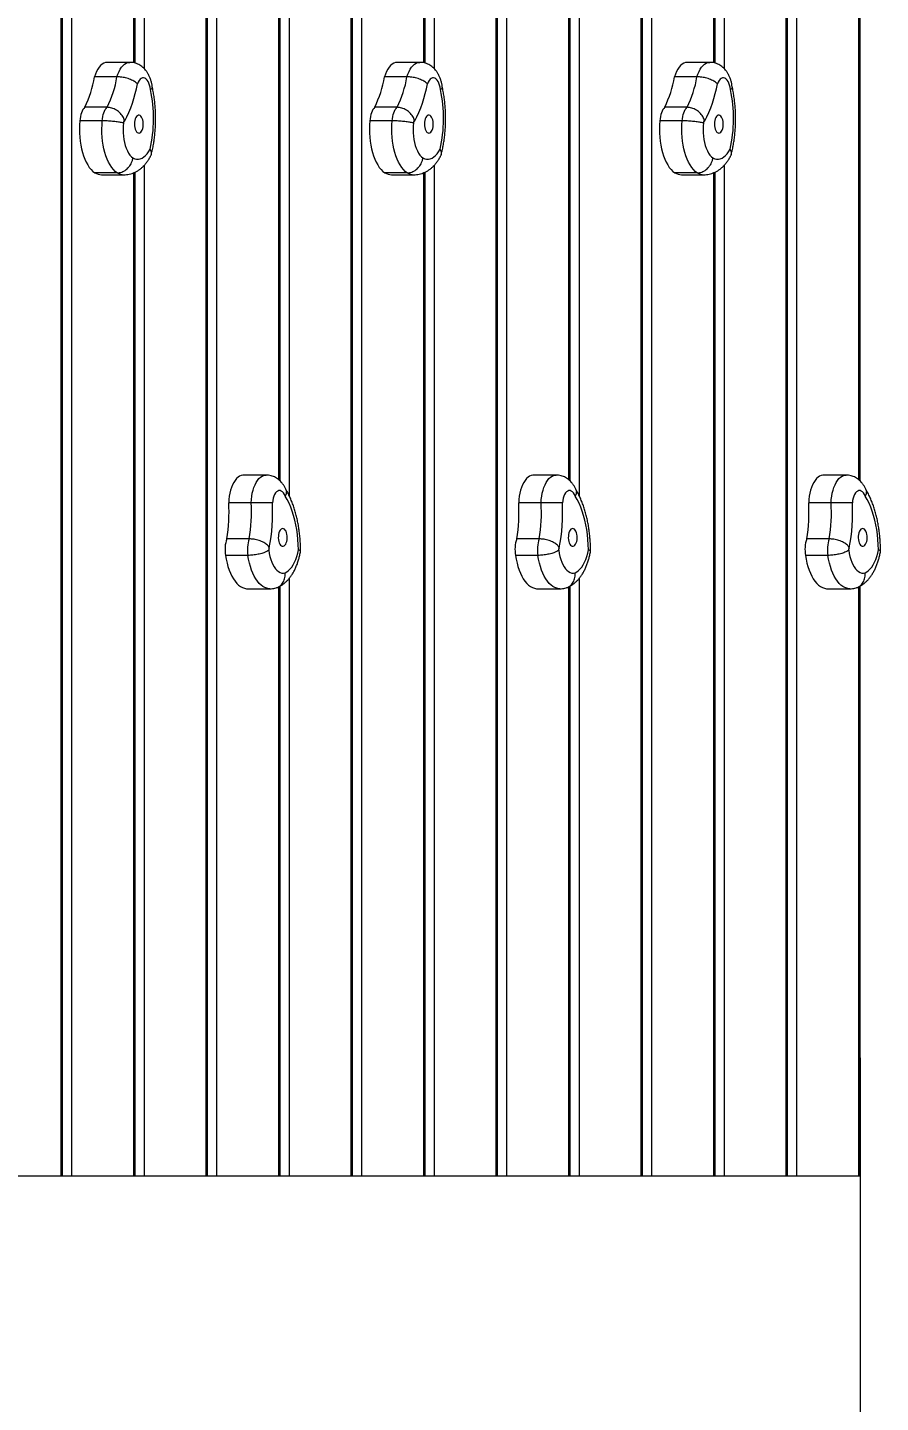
# Model space of a CAD drawing. Header units: millimetres. Extents: x -6304 to 6571, y -6082 to 4447.
# Drawn here: x 4267 to 5091, y -973 to 353 of the extents above; entities that cross this region are included whole.
import ezdxf

# ---------------------------------------------------------------- set-up
doc = ezdxf.new("R2010")
doc.units = ezdxf.units.MM
doc.layers.add('DIKOM_ОБЪЕКТ', color=7, linetype='Continuous')
doc.layers.add('DIKOM_РАЗМЕР_ОБЪЕКТА', color=7, linetype='Continuous')
doc.styles.add('style1', font='arial.ttf', dxfattribs={"width": 0.8})
doc.dimstyles.new('1-50', dxfattribs={"dimtxt": 300, "dimasz": 200, "dimexe": 100, "dimexo": 0, "dimgap": 100, "dimtad": 1, "dimtxsty": 'style1', "dimcen": 200, "dimclrd": 7, "dimclre": 7, "dimclrt": 7, "dimadec": 1, "dimazin": 2, "dimtfac": 1, "dimtmove": 0, "dimatfit": 2, "dimfxl": 0, "dimlwd": 25, "dimlwe": 18, "dimarcsym": 0})

# ---------------------------------------------------------------- blocks, each defined once
blk = doc.blocks.new('*D13')
at = {"layer": 'Defpoints', "color": 0, "transparency": 16777216}
for p in [(-3548.9, 424), (5070.8, -640.9), (5070.8, -4541.1)]:
    blk.add_point(p, dxfattribs=at)
at = {"layer": 'DIKOM_РАЗМЕР_ОБЪЕКТА', "color": 7, "lineweight": 18, "transparency": 16777216}
for p, q in [((-3548.9, 424), (-3548.9, -4641.1)), ((5070.8, -640.9), (5070.8, -4641.1))]:
    blk.add_line(p, q, dxfattribs=at)
at = {"layer": 'DIKOM_РАЗМЕР_ОБЪЕКТА', "color": 7, "lineweight": 25, "transparency": 16777216}
blk.add_line((-3148.9, -4541.1), (4670.8, -4541.1), dxfattribs=at)
at = {"layer": 'DIKOM_РАЗМЕР_ОБЪЕКТА', "color": 7, "transparency": 16777216}
for points in [[(-3148.9, -4474.4), (-3148.9, -4607.8), (-3548.9, -4541.1)], [(4670.8, -4474.4), (4670.8, -4607.8), (5070.8, -4541.1)]]:
    blk.add_solid(points, dxfattribs=at)
at = {"layer": 'DIKOM_РАЗМЕР_ОБЪЕКТА', "color": 7, "transparency": 16777216, "insert": (1449.2, -4307.9), "char_height": 300, "attachment_point": 5, "style": 'style1'}
blk.add_mtext('8650', dxfattribs=at)

msp = doc.modelspace()

# ---------------------------------------------------------------- linework, layer by layer
at = {"layer": 'DIKOM_ОБЪЕКТ', "color": 7, "linetype": 'Continuous', "lineweight": 15}
for p, q in [((4299.45, -754.962), (4299.45, 1745.038)), ((4300.79, -754.962), (4300.79, 1745.038)), ((4309.45, 1745.038), (4309.45, -754.962)), ((4439.45, -754.962), (4439.45, 1745.038)), ((4440.79, -754.962), (4440.79, 1745.038)), ((4449.45, 1745.038), (4449.45, -754.962)), ((4579.45, -754.962), (4579.45, 1745.038)), ((4580.79, -754.962), (4580.79, 1745.038)), ((4589.45, 1745.038), (4589.45, -754.962)), ((4719.45, -754.962), (4719.45, 1745.038)), ((4720.79, -754.962), (4720.79, 1745.038)), ((4729.45, 1745.038), (4729.45, -754.962)), ((4859.45, -754.962), (4859.45, 1745.038)), ((4860.79, -754.962), (4860.79, 1745.038)), ((4869.45, 1745.038), (4869.45, -754.962)), ((4999.45, -754.962), (4999.45, 1745.038)), ((5000.79, -754.962), (5000.79, 1745.038)), ((5009.45, 1745.038), (5009.45, -754.962)), ((4369.45, 319.307), (4369.45, 1196.94)), ((4370.79, 318.992), (4370.79, 1197.61)), ((4379.45, 1205.166), (4379.45, 313.801)), ((4649.45, 319.307), (4649.45, 1196.94)), ((4650.79, 318.992), (4650.79, 1197.61)), ((4659.45, 1205.166), (4659.45, 313.801)), ((4929.45, 319.307), (4929.45, 1196.94)), ((4930.79, 318.992), (4930.79, 1197.61)), ((4939.45, 1205.166), (4939.45, 313.801)), ((4519.45, 799.011), (4519.45, -98.102)), ((4799.45, 799.011), (4799.45, -98.102)), ((4509.45, -82.977), (4509.45, 792.236)), ((4510.79, -84.176), (4510.79, 792.778)), ((4789.45, -82.977), (4789.45, 792.236)), ((4790.79, -84.176), (4790.79, 792.778)), ((5069.45, -82.977), (5069.45, 792.236)), ((5070.79, -84.176), (5070.79, 792.778)), ((4365.68, 319.732), (4344.029, 319.732)), ((4645.68, 319.732), (4624.029, 319.732)), ((4925.68, 319.732), (4904.029, 319.732)), ((4353.291, 305.806), (4331.64, 305.806)), ((4633.291, 305.806), (4611.64, 305.806)), ((4913.291, 305.806), (4891.64, 305.806)), ((4343.785, 276.373), (4322.135, 276.373)), ((4623.785, 276.373), (4602.135, 276.373)), ((4903.785, 276.373), (4882.135, 276.373)), ((4339.12, 263.291), (4317.469, 263.291)), ((4619.12, 263.291), (4597.469, 263.291)), ((4899.12, 263.291), (4877.47, 263.291)), ((4353.498, 213.108), (4331.848, 213.108)), ((4369.45, -754.962), (4369.45, 213.22)), ((4370.79, -754.962), (4370.79, 213.832)), ((4379.45, 220.311), (4379.45, -754.962)), ((4633.498, 213.108), (4611.847, 213.108)), ((4649.45, -754.962), (4649.45, 213.22)), ((4650.79, -754.962), (4650.79, 213.832)), ((4659.45, 220.311), (4659.45, -754.962)), ((4913.498, 213.108), (4891.848, 213.108)), ((4929.45, -754.962), (4929.45, 213.22)), ((4930.79, -754.962), (4930.79, 213.832)), ((4939.45, 220.311), (4939.45, -754.962)), ((4338.487, 211.333), (4360.138, 211.333)), ((4618.487, 211.333), (4640.138, 211.333)), ((4898.487, 211.333), (4920.138, 211.333)), ((4497.262, -78.469), (4475.611, -78.469)), ((4777.262, -78.469), (4755.611, -78.469)), ((5057.262, -78.469), (5035.611, -78.469)), ((4482.802, -105.236), (4461.152, -105.236)), ((4762.802, -105.236), (4741.151, -105.236)), ((5042.802, -105.236), (5021.152, -105.236)), ((4480.982, -140.085), (4459.332, -140.085)), ((4760.982, -140.085), (4739.331, -140.085)), ((5040.982, -140.085), (5019.332, -140.085)), ((4479.78, -155.973), (4458.129, -155.973)), ((4759.78, -155.973), (4738.13, -155.973)), ((5039.78, -155.973), (5018.13, -155.973)), ((4510.79, -754.962), (4510.79, -185.594)), ((4519.45, -178.334), (4519.45, -754.962)), ((4790.79, -754.962), (4790.79, -185.594)), ((4799.45, -178.334), (4799.45, -754.962)), ((5070.79, -754.962), (5070.79, -185.594)), ((4479.282, -188.137), (4500.933, -188.137)), ((4509.45, -754.962), (4509.45, -186.301)), ((4759.282, -188.137), (4780.933, -188.137)), ((4789.45, -754.962), (4789.45, -186.301)), ((5039.282, -188.137), (5060.933, -188.137)), ((5069.45, -754.962), (5069.45, -186.301)), ((4299.45, -754.962), (4239.45, -754.962)), ((4300.79, -754.962), (4299.45, -754.962)), ((4309.45, -754.962), (4300.79, -754.962)), ((4369.45, -754.962), (4309.45, -754.962)), ((4370.79, -754.962), (4369.45, -754.962)), ((4379.45, -754.962), (4370.79, -754.962)), ((4439.45, -754.962), (4379.45, -754.962)), ((4440.79, -754.962), (4439.45, -754.962)), ((4449.45, -754.962), (4440.79, -754.962)), ((4509.45, -754.962), (4449.45, -754.962)), ((4510.79, -754.962), (4509.45, -754.962)), ((4519.45, -754.962), (4510.79, -754.962)), ((4579.45, -754.962), (4519.45, -754.962)), ((4580.79, -754.962), (4579.45, -754.962)), ((4589.45, -754.962), (4580.79, -754.962)), ((4649.45, -754.962), (4589.45, -754.962)), ((4650.79, -754.962), (4649.45, -754.962)), ((4659.45, -754.962), (4650.79, -754.962)), ((4719.45, -754.962), (4659.45, -754.962)), ((4720.79, -754.962), (4719.45, -754.962)), ((4729.45, -754.962), (4720.79, -754.962)), ((4789.45, -754.962), (4729.45, -754.962)), ((4790.79, -754.962), (4789.45, -754.962)), ((4799.45, -754.962), (4790.79, -754.962)), ((4859.45, -754.962), (4799.45, -754.962)), ((4860.79, -754.962), (4859.45, -754.962)), ((4869.45, -754.962), (4860.79, -754.962)), ((4929.45, -754.962), (4869.45, -754.962)), ((4930.79, -754.962), (4929.45, -754.962)), ((4939.45, -754.962), (4930.79, -754.962)), ((4999.45, -754.962), (4939.45, -754.962)), ((5000.79, -754.962), (4999.45, -754.962)), ((5009.45, -754.962), (5000.79, -754.962)), ((5069.45, -754.962), (5009.45, -754.962)), ((5070.79, -754.962), (5069.45, -754.962))]:
    msp.add_line(p, q, dxfattribs=at)
at = {"layer": 'DIKOM_ОБЪЕКТ', "color": 7, "linetype": 'Continuous', "lineweight": 15, "flags": 128}
for points in [[(4344.029, 319.732), (4343.679, 319.724), (4342.073, 319.467), (4340.492, 318.856), (4338.955, 317.898), (4337.479, 316.606), (4336.085, 314.994), (4334.789, 313.082), (4333.606, 310.896), (4332.553, 308.46), (4331.64, 305.806)], [(4353.291, 305.806), (4354.203, 308.46), (4355.257, 310.896), (4356.439, 313.082), (4357.736, 314.994), (4359.13, 316.606), (4360.605, 317.898), (4362.143, 318.856), (4363.724, 319.467), (4365.329, 319.724), (4365.679, 319.732)], [(4624.029, 319.732), (4623.678, 319.724), (4622.073, 319.467), (4620.492, 318.856), (4618.954, 317.898), (4617.479, 316.606), (4616.085, 314.994), (4614.789, 313.082), (4613.607, 310.896), (4612.553, 308.46), (4611.64, 305.806)], [(4633.291, 305.806), (4634.203, 308.46), (4635.257, 310.896), (4636.439, 313.082), (4637.736, 314.994), (4639.13, 316.606), (4640.605, 317.898), (4642.142, 318.856), (4643.724, 319.467), (4645.329, 319.724), (4645.679, 319.732)], [(4904.029, 319.732), (4903.678, 319.724), (4902.073, 319.467), (4900.492, 318.856), (4898.954, 317.898), (4897.479, 316.606), (4896.085, 314.994), (4894.789, 313.082), (4893.606, 310.896), (4892.552, 308.46), (4891.64, 305.806)], [(4913.291, 305.806), (4914.203, 308.46), (4915.257, 310.896), (4916.44, 313.082), (4917.736, 314.994), (4919.13, 316.606), (4920.605, 317.898), (4922.143, 318.856), (4923.724, 319.467), (4925.329, 319.724), (4925.679, 319.732)], [(4385.543, 293.411), (4385.228, 295.641), (4384.733, 297.737), (4384.072, 299.64), (4383.263, 301.3), (4382.328, 302.67), (4381.293, 303.713), (4380.187, 304.4), (4379.038, 304.713), (4377.88, 304.643), (4376.743, 304.192), (4375.66, 303.372), (4374.658, 302.206), (4373.766, 300.725), (4373.009, 298.971)], [(4665.544, 293.411), (4665.228, 295.641), (4664.733, 297.737), (4664.072, 299.64), (4663.263, 301.3), (4662.328, 302.67), (4661.294, 303.713), (4660.187, 304.4), (4659.039, 304.713), (4657.88, 304.643), (4656.744, 304.192), (4655.66, 303.372), (4654.658, 302.206), (4653.767, 300.725), (4653.009, 298.971)], [(4945.543, 293.411), (4945.228, 295.641), (4944.733, 297.737), (4944.072, 299.64), (4943.263, 301.3), (4942.329, 302.67), (4941.293, 303.713), (4940.187, 304.4), (4939.038, 304.713), (4937.88, 304.643), (4936.743, 304.192), (4935.659, 303.372), (4934.658, 302.206), (4933.766, 300.725), (4933.009, 298.971)], [(4322.135, 276.373), (4321.216, 275.362), (4320.368, 274.125), (4319.607, 272.681), (4318.945, 271.055), (4318.392, 269.272), (4317.957, 267.363), (4317.648, 265.358), (4317.469, 263.291)], [(4339.12, 263.291), (4339.299, 265.358), (4339.608, 267.363), (4340.043, 269.272), (4340.596, 271.055), (4341.258, 272.681), (4342.019, 274.125), (4342.866, 275.362), (4343.785, 276.373)], [(4375.517, 268.438), (4374.656, 268.724), (4373.784, 268.657), (4372.936, 268.241), (4372.148, 267.492), (4371.451, 266.44), (4370.874, 265.13), (4370.442, 263.615), (4370.17, 261.956), (4370.071, 260.222), (4370.148, 258.483), (4370.399, 256.811), (4370.813, 255.275), (4371.373, 253.936), (4372.057, 252.85), (4372.835, 252.062), (4373.677, 251.604), (4374.549, 251.493), (4375.413, 251.736), (4376.235, 252.322), (4376.981, 253.227), (4377.621, 254.413), (4378.129, 255.833), (4378.483, 257.429), (4378.669, 259.134), (4378.68, 260.879), (4378.515, 262.593), (4378.181, 264.206), (4377.691, 265.651), (4377.066, 266.869), (4376.331, 267.811), (4375.517, 268.438)], [(4602.135, 276.373), (4601.215, 275.362), (4600.369, 274.125), (4599.608, 272.681), (4598.945, 271.055), (4598.392, 269.272), (4597.957, 267.363), (4597.648, 265.358), (4597.469, 263.291)], [(4619.12, 263.291), (4619.299, 265.358), (4619.608, 267.363), (4620.042, 269.272), (4620.596, 271.055), (4621.258, 272.681), (4622.019, 274.125), (4622.866, 275.362), (4623.785, 276.373)], [(4655.517, 268.438), (4654.656, 268.724), (4653.784, 268.657), (4652.936, 268.241), (4652.148, 267.492), (4651.451, 266.44), (4650.875, 265.13), (4650.441, 263.615), (4650.17, 261.956), (4650.071, 260.222), (4650.148, 258.483), (4650.399, 256.811), (4650.813, 255.275), (4651.373, 253.936), (4652.056, 252.85), (4652.835, 252.062), (4653.677, 251.604), (4654.548, 251.493), (4655.413, 251.736), (4656.235, 252.322), (4656.981, 253.227), (4657.621, 254.413), (4658.129, 255.833), (4658.483, 257.429), (4658.669, 259.134), (4658.68, 260.879), (4658.515, 262.593), (4658.181, 264.206), (4657.692, 265.651), (4657.066, 266.869), (4656.332, 267.811), (4655.517, 268.438)], [(4882.135, 276.373), (4881.216, 275.362), (4880.368, 274.125), (4879.607, 272.681), (4878.945, 271.055), (4878.392, 269.272), (4877.957, 267.363), (4877.648, 265.358), (4877.47, 263.291)], [(4899.12, 263.291), (4899.299, 265.358), (4899.608, 267.363), (4900.043, 269.272), (4900.596, 271.055), (4901.258, 272.681), (4902.019, 274.125), (4902.866, 275.362), (4903.785, 276.373)], [(4935.517, 268.438), (4934.656, 268.724), (4933.784, 268.657), (4932.936, 268.241), (4932.148, 267.492), (4931.451, 266.44), (4930.874, 265.13), (4930.441, 263.615), (4930.17, 261.956), (4930.07, 260.222), (4930.148, 258.483), (4930.399, 256.811), (4930.813, 255.275), (4931.373, 253.936), (4932.056, 252.85), (4932.835, 252.062), (4933.677, 251.604), (4934.548, 251.493), (4935.412, 251.736), (4936.235, 252.322), (4936.981, 253.227), (4937.621, 254.413), (4938.129, 255.833), (4938.483, 257.429), (4938.669, 259.134), (4938.68, 260.879), (4938.515, 262.593), (4938.181, 264.206), (4937.691, 265.651), (4937.066, 266.869), (4936.331, 267.811), (4935.517, 268.438)], [(4317.469, 263.291), (4317.167, 259.393), (4317.041, 255.456), (4317.092, 251.512), (4317.32, 247.594), (4317.724, 243.732), (4318.298, 239.958), (4319.04, 236.303), (4319.943, 232.795), (4320.999, 229.464), (4322.201, 226.336), (4323.539, 223.436), (4325.001, 220.788), (4326.576, 218.414), (4328.251, 216.331), (4330.013, 214.558), (4331.848, 213.108)], [(4353.498, 213.108), (4351.664, 214.558), (4349.902, 216.331), (4348.227, 218.414), (4346.651, 220.788), (4345.189, 223.436), (4343.852, 226.336), (4342.65, 229.464), (4341.593, 232.795), (4340.691, 236.303), (4339.949, 239.958), (4339.374, 243.732), (4338.971, 247.594), (4338.743, 251.512), (4338.692, 255.456), (4338.818, 259.393), (4339.12, 263.291)], [(4359.572, 261.325), (4359.285, 258.139), (4359.179, 254.909), (4359.254, 251.675), (4359.509, 248.479), (4359.941, 245.359), (4360.545, 242.356), (4361.312, 239.506), (4362.235, 236.847), (4363.3, 234.41), (4364.495, 232.226), (4365.805, 230.324), (4367.212, 228.726), (4368.701, 227.453)], [(4360.509, 262.827), (4360.333, 262.915), (4360.152, 262.909), (4359.977, 262.808), (4359.822, 262.62), (4359.697, 262.358), (4359.61, 262.04), (4359.567, 261.687), (4359.572, 261.325)], [(4597.469, 263.291), (4597.167, 259.393), (4597.041, 255.456), (4597.093, 251.512), (4597.321, 247.594), (4597.724, 243.732), (4598.298, 239.958), (4599.04, 236.303), (4599.943, 232.795), (4600.999, 229.464), (4602.201, 226.336), (4603.539, 223.436), (4605.001, 220.788), (4606.576, 218.414), (4608.251, 216.331), (4610.013, 214.558), (4611.847, 213.108)], [(4633.498, 213.108), (4631.664, 214.558), (4629.901, 216.331), (4628.226, 218.414), (4626.651, 220.788), (4625.189, 223.436), (4623.852, 226.336), (4622.65, 229.464), (4621.594, 232.795), (4620.691, 236.303), (4619.949, 239.958), (4619.374, 243.732), (4618.971, 247.594), (4618.743, 251.512), (4618.692, 255.456), (4618.818, 259.393), (4619.12, 263.291)], [(4639.572, 261.325), (4639.286, 258.139), (4639.179, 254.909), (4639.254, 251.675), (4639.509, 248.479), (4639.941, 245.359), (4640.544, 242.356), (4641.313, 239.506), (4642.235, 236.847), (4643.301, 234.41), (4644.496, 232.226), (4645.805, 230.324), (4647.213, 228.726), (4648.701, 227.453)], [(4640.509, 262.827), (4640.333, 262.915), (4640.152, 262.909), (4639.978, 262.808), (4639.823, 262.62), (4639.697, 262.358), (4639.61, 262.04), (4639.567, 261.687), (4639.572, 261.325)], [(4877.47, 263.291), (4877.167, 259.393), (4877.041, 255.456), (4877.092, 251.512), (4877.321, 247.594), (4877.724, 243.732), (4878.298, 239.958), (4879.04, 236.303), (4879.943, 232.795), (4881, 229.464), (4882.201, 226.336), (4883.539, 223.436), (4885.001, 220.788), (4886.576, 218.414), (4888.251, 216.331), (4890.013, 214.558), (4891.848, 213.108)], [(4913.498, 213.108), (4911.664, 214.558), (4909.902, 216.331), (4908.227, 218.414), (4906.652, 220.788), (4905.189, 223.436), (4903.852, 226.336), (4902.65, 229.464), (4901.593, 232.795), (4900.691, 236.303), (4899.949, 239.958), (4899.374, 243.732), (4898.971, 247.594), (4898.743, 251.512), (4898.692, 255.456), (4898.818, 259.393), (4899.12, 263.291)], [(4919.572, 261.325), (4919.286, 258.139), (4919.179, 254.909), (4919.254, 251.675), (4919.509, 248.479), (4919.941, 245.359), (4920.545, 242.356), (4921.313, 239.506), (4922.235, 236.847), (4923.3, 234.41), (4924.495, 232.226), (4925.805, 230.324), (4927.212, 228.726), (4928.701, 227.453)], [(4920.509, 262.827), (4920.333, 262.915), (4920.152, 262.909), (4919.977, 262.808), (4919.822, 262.62), (4919.697, 262.358), (4919.61, 262.04), (4919.568, 261.687), (4919.572, 261.325)], [(4368.701, 227.453), (4370.44, 226.741), (4372.207, 226.38), (4373.982, 226.374), (4375.75, 226.721), (4377.491, 227.42), (4379.188, 228.463), (4380.825, 229.839), (4382.385, 231.535), (4383.853, 233.534), (4385.214, 235.816)], [(4648.701, 227.453), (4650.44, 226.741), (4652.207, 226.38), (4653.983, 226.374), (4655.75, 226.721), (4657.491, 227.42), (4659.188, 228.463), (4660.825, 229.839), (4662.386, 231.535), (4663.853, 233.534), (4665.214, 235.816)], [(4928.701, 227.453), (4930.44, 226.741), (4932.207, 226.38), (4933.982, 226.374), (4935.75, 226.721), (4937.491, 227.42), (4939.189, 228.463), (4940.826, 229.839), (4942.385, 231.535), (4943.853, 233.534), (4945.214, 235.816)], [(4475.611, -78.469), (4474.897, -78.505), (4473.296, -78.841), (4471.723, -79.531), (4470.198, -80.566), (4468.74, -81.932), (4467.366, -83.613), (4466.094, -85.589), (4464.939, -87.834), (4463.916, -90.322), (4463.038, -93.021), (4462.314, -95.898), (4461.754, -98.918), (4461.365, -102.043), (4461.152, -105.236)], [(4482.802, -105.236), (4483.016, -102.043), (4483.405, -98.918), (4483.965, -95.898), (4484.688, -93.021), (4485.567, -90.322), (4486.59, -87.834), (4487.744, -85.589), (4489.017, -83.613), (4490.39, -81.932), (4491.849, -80.566), (4493.373, -79.531), (4494.947, -78.841), (4496.548, -78.505), (4497.272, -78.47)], [(4755.611, -78.469), (4754.898, -78.505), (4753.296, -78.841), (4751.723, -79.531), (4750.198, -80.566), (4748.74, -81.932), (4747.366, -83.613), (4746.094, -85.589), (4744.939, -87.834), (4743.916, -90.322), (4743.037, -93.021), (4742.314, -95.898), (4741.754, -98.918), (4741.365, -102.043), (4741.151, -105.236)], [(4762.802, -105.236), (4763.015, -102.043), (4763.404, -98.918), (4763.964, -95.898), (4764.688, -93.021), (4765.567, -90.322), (4766.59, -87.834), (4767.745, -85.589), (4769.016, -83.613), (4770.39, -81.932), (4771.849, -80.566), (4773.374, -79.531), (4774.947, -78.841), (4776.548, -78.505), (4777.272, -78.47)], [(5035.611, -78.469), (5034.898, -78.505), (5033.296, -78.841), (5031.723, -79.531), (5030.198, -80.566), (5028.74, -81.932), (5027.366, -83.613), (5026.094, -85.589), (5024.939, -87.834), (5023.916, -90.322), (5023.038, -93.021), (5022.314, -95.898), (5021.754, -98.918), (5021.365, -102.043), (5021.152, -105.236)], [(5042.802, -105.236), (5043.016, -102.043), (5043.405, -98.918), (5043.964, -95.898), (5044.688, -93.021), (5045.567, -90.322), (5046.59, -87.834), (5047.745, -85.589), (5049.017, -83.613), (5050.39, -81.932), (5051.848, -80.566), (5053.374, -79.531), (5054.946, -78.841), (5056.548, -78.505), (5057.272, -78.47)], [(4515.775, -98.863), (4514.989, -97.159), (4514.073, -95.738), (4513.053, -94.639), (4511.957, -93.891), (4510.813, -93.514), (4509.655, -93.521), (4508.512, -93.909), (4507.417, -94.669), (4506.4, -95.779), (4505.488, -97.21), (4504.707, -98.922), (4504.078, -100.868), (4503.617, -102.995), (4503.339, -105.245)], [(4528.508, -150.526), (4528.371, -145.577), (4528.054, -140.661), (4527.558, -135.804), (4526.885, -131.033), (4526.04, -126.374), (4525.026, -121.851), (4523.85, -117.488), (4522.517, -113.309), (4521.034, -109.336), (4519.411, -105.591), (4517.654, -102.094), (4515.775, -98.863)], [(4795.775, -98.863), (4794.989, -97.159), (4794.074, -95.738), (4793.054, -94.639), (4791.956, -93.891), (4790.813, -93.514), (4789.654, -93.521), (4788.512, -93.909), (4787.417, -94.669), (4786.4, -95.779), (4785.488, -97.21), (4784.707, -98.922), (4784.078, -100.868), (4783.618, -102.995), (4783.339, -105.245)], [(4808.508, -150.526), (4808.371, -145.577), (4808.054, -140.661), (4807.558, -135.804), (4806.885, -131.033), (4806.04, -126.374), (4805.026, -121.851), (4803.85, -117.488), (4802.517, -113.309), (4801.035, -109.336), (4799.411, -105.591), (4797.654, -102.094), (4795.775, -98.863)], [(5075.775, -98.863), (5074.989, -97.159), (5074.073, -95.738), (5073.053, -94.639), (5071.957, -93.891), (5070.813, -93.514), (5069.655, -93.521), (5068.512, -93.909), (5067.417, -94.669), (5066.4, -95.779), (5065.488, -97.21), (5064.707, -98.922), (5064.077, -100.868), (5063.617, -102.995), (5063.339, -105.245)], [(5088.508, -150.526), (5088.371, -145.577), (5088.054, -140.661), (5087.558, -135.804), (5086.885, -131.033), (5086.04, -126.374), (5085.026, -121.851), (5083.849, -117.488), (5082.517, -113.309), (5081.034, -109.336), (5079.411, -105.591), (5077.654, -102.094), (5075.775, -98.863)], [(4512.481, -130.206), (4511.649, -130.73), (4510.886, -131.579), (4510.224, -132.717), (4509.691, -134.098), (4509.307, -135.666), (4509.089, -137.356), (4509.046, -139.099), (4509.179, -140.825), (4509.482, -142.461), (4509.945, -143.941), (4510.547, -145.205), (4511.263, -146.201), (4512.065, -146.888), (4512.921, -147.238), (4513.794, -147.237), (4514.648, -146.884), (4515.45, -146.194), (4516.166, -145.195), (4516.767, -143.929), (4517.228, -142.447), (4517.53, -140.81), (4517.661, -139.084), (4517.616, -137.341), (4517.397, -135.652), (4517.012, -134.085), (4516.477, -132.706), (4515.814, -131.57), (4515.051, -130.724), (4514.218, -130.203), (4513.35, -130.028), (4512.481, -130.206)], [(4792.481, -130.206), (4791.649, -130.73), (4790.886, -131.579), (4790.225, -132.717), (4789.691, -134.098), (4789.307, -135.666), (4789.089, -137.356), (4789.046, -139.099), (4789.178, -140.825), (4789.483, -142.461), (4789.945, -143.941), (4790.546, -145.205), (4791.263, -146.201), (4792.066, -146.888), (4792.921, -147.238), (4793.793, -147.237), (4794.648, -146.884), (4795.45, -146.194), (4796.166, -145.195), (4796.767, -143.929), (4797.227, -142.447), (4797.53, -140.81), (4797.661, -139.084), (4797.617, -137.341), (4797.397, -135.652), (4797.012, -134.085), (4796.477, -132.706), (4795.814, -131.57), (4795.051, -130.724), (4794.218, -130.203), (4793.349, -130.028), (4792.481, -130.206)], [(5072.481, -130.206), (5071.649, -130.73), (5070.886, -131.579), (5070.224, -132.717), (5069.691, -134.098), (5069.307, -135.666), (5069.089, -137.356), (5069.046, -139.099), (5069.179, -140.825), (5069.482, -142.461), (5069.945, -143.941), (5070.547, -145.205), (5071.263, -146.201), (5072.066, -146.888), (5072.921, -147.238), (5073.793, -147.237), (5074.648, -146.884), (5075.45, -146.194), (5076.166, -145.195), (5076.767, -143.929), (5077.228, -142.447), (5077.53, -140.81), (5077.662, -139.084), (5077.616, -137.341), (5077.397, -135.652), (5077.012, -134.085), (5076.477, -132.706), (5075.814, -131.57), (5075.051, -130.724), (5074.218, -130.203), (5073.35, -130.028), (5072.481, -130.206)], [(4458.129, -155.973), (4458.742, -159.723), (4459.52, -163.348), (4460.458, -166.818), (4461.547, -170.107), (4462.781, -173.186), (4464.146, -176.032), (4465.635, -178.621), (4467.233, -180.932), (4468.929, -182.947), (4470.708, -184.649), (4472.557, -186.026), (4474.46, -187.064), (4476.401, -187.757), (4478.366, -188.099), (4479.282, -188.137)], [(4500.926, -188.137), (4500.017, -188.099), (4498.052, -187.757), (4496.111, -187.064), (4494.207, -186.026), (4492.359, -184.649), (4490.58, -182.947), (4488.884, -180.932), (4487.285, -178.621), (4485.797, -176.032), (4484.431, -173.186), (4483.198, -170.107), (4482.109, -166.818), (4481.171, -163.348), (4480.393, -159.723), (4479.78, -155.973)], [(4500.366, -148.788), (4500.189, -148.869), (4500.029, -149.039), (4499.896, -149.286), (4499.8, -149.594), (4499.748, -149.941), (4499.742, -150.303), (4499.784, -150.656), (4499.87, -150.975)], [(4499.87, -150.975), (4500.335, -154.076), (4500.971, -157.053), (4501.769, -159.869), (4502.719, -162.489), (4503.81, -164.881), (4505.028, -167.013), (4506.357, -168.859), (4507.782, -170.397), (4509.283, -171.606), (4510.842, -172.472), (4512.44, -172.984), (4514.057, -173.136), (4515.672, -172.924)], [(4515.672, -172.924), (4517.385, -171.985), (4519.042, -170.709), (4520.627, -169.108), (4522.124, -167.199), (4523.519, -165.001), (4524.797, -162.536), (4525.946, -159.827), (4526.954, -156.903), (4527.811, -153.792), (4528.508, -150.526)], [(4738.13, -155.973), (4738.742, -159.723), (4739.52, -163.348), (4740.458, -166.818), (4741.548, -170.107), (4742.78, -173.186), (4744.146, -176.032), (4745.635, -178.621), (4747.233, -180.932), (4748.929, -182.947), (4750.708, -184.649), (4752.557, -186.026), (4754.46, -187.064), (4756.402, -187.757), (4758.367, -188.099), (4759.282, -188.137)], [(4780.926, -188.137), (4780.017, -188.099), (4778.052, -187.757), (4776.11, -187.064), (4774.208, -186.026), (4772.359, -184.649), (4770.579, -182.947), (4768.884, -180.932), (4767.285, -178.621), (4765.797, -176.032), (4764.431, -173.186), (4763.198, -170.107), (4762.108, -166.818), (4761.171, -163.348), (4760.393, -159.723), (4759.78, -155.973)], [(4780.366, -148.788), (4780.189, -148.869), (4780.028, -149.039), (4779.896, -149.286), (4779.8, -149.594), (4779.748, -149.941), (4779.742, -150.303), (4779.784, -150.656), (4779.87, -150.975)], [(4779.87, -150.975), (4780.335, -154.076), (4780.971, -157.053), (4781.769, -159.869), (4782.719, -162.489), (4783.81, -164.881), (4785.028, -167.013), (4786.357, -168.859), (4787.781, -170.397), (4789.283, -171.606), (4790.842, -172.472), (4792.44, -172.984), (4794.057, -173.136), (4795.672, -172.924)], [(4795.672, -172.924), (4797.385, -171.985), (4799.042, -170.709), (4800.627, -169.108), (4802.125, -167.199), (4803.519, -165.001), (4804.797, -162.536), (4805.946, -159.827), (4806.953, -156.903), (4807.81, -153.792), (4808.508, -150.526)], [(5018.13, -155.973), (5018.742, -159.723), (5019.52, -163.348), (5020.458, -166.818), (5021.547, -170.107), (5022.78, -173.186), (5024.147, -176.032), (5025.635, -178.621), (5027.233, -180.932), (5028.929, -182.947), (5030.708, -184.649), (5032.557, -186.026), (5034.46, -187.064), (5036.402, -187.757), (5038.367, -188.099), (5039.282, -188.137)], [(5060.926, -188.137), (5060.017, -188.099), (5058.052, -187.757), (5056.11, -187.064), (5054.207, -186.026), (5052.359, -184.649), (5050.58, -182.947), (5048.884, -180.932), (5047.285, -178.621), (5045.797, -176.032), (5044.431, -173.186), (5043.198, -170.107), (5042.109, -166.818), (5041.171, -163.348), (5040.392, -159.723), (5039.78, -155.973)], [(5060.366, -148.788), (5060.189, -148.869), (5060.029, -149.039), (5059.896, -149.286), (5059.8, -149.594), (5059.748, -149.941), (5059.742, -150.303), (5059.784, -150.656), (5059.87, -150.975)], [(5059.87, -150.975), (5060.335, -154.076), (5060.971, -157.053), (5061.769, -159.869), (5062.719, -162.489), (5063.81, -164.881), (5065.028, -167.013), (5066.357, -168.859), (5067.782, -170.397), (5069.283, -171.606), (5070.842, -172.472), (5072.441, -172.984), (5074.057, -173.136), (5075.672, -172.924)], [(5075.672, -172.924), (5077.385, -171.985), (5079.042, -170.709), (5080.627, -169.108), (5082.124, -167.199), (5083.519, -165.001), (5084.797, -162.536), (5085.946, -159.827), (5086.954, -156.903), (5087.811, -153.792), (5088.508, -150.526)]]:
    msp.add_lwpolyline(points, dxfattribs=at)
at = {"layer": 'DIKOM_ОБЪЕКТ', "color": 7, "linetype": 'Continuous', "lineweight": 15}
for centre, radius, start, end in [((4225.897, 323.706), 107.247, 333.810573, 350.392306), ((4247.548, 323.706), 107.247, 333.810573, 350.392306), ((4505.909, 323.7), 107.235, 333.810474, 350.394086), ((4527.567, 323.699), 107.227, 333.808978, 350.393901), ((4785.897, 323.706), 107.247, 333.810573, 350.392306), ((4807.548, 323.706), 107.247, 333.810573, 350.392306), ((4252.707, 320.344), 122.186, 331.918186, 349.925747), ((4258.876, 265.337), 129.741, 346.847755, 12.496685), ((4532.719, 320.34), 122.174, 331.91729, 349.926643), ((4538.882, 265.338), 129.736, 346.846763, 12.496728), ((4812.719, 320.34), 122.174, 331.91729, 349.926643), ((4818.876, 265.337), 129.741, 346.847755, 12.496685), ((4338.623, 225.142), 13.81, 240.618767, 269.43537), ((4360.274, 225.145), 13.813, 240.620882, 269.400354), ((4618.623, 225.143), 13.812, 240.620192, 269.435999), ((4640.274, 225.143), 13.812, 240.619414, 269.401822), ((4898.623, 225.142), 13.81, 240.618767, 269.43537), ((4920.274, 225.145), 13.813, 240.620882, 269.400354), ((4307.449, -114.681), 153.992, 350.504331, 3.516283), ((4329.112, -114.679), 153.981, 350.503044, 3.516007), ((4322.045, -114.739), 181.542, 349.190017, 2.997953), ((4587.506, -114.683), 153.936, 350.501919, 3.518695), ((4609.1, -114.681), 153.992, 350.504331, 3.516283), ((4602.125, -114.745), 181.462, 349.186971, 3.000999), ((4867.449, -114.681), 153.992, 350.504331, 3.516283), ((4889.145, -114.681), 153.948, 350.501641, 3.517409), ((4882.075, -114.741), 181.513, 349.188892, 2.999078), ((4487.729, -150.223), 30.153, 160.353677, 190.992394), ((4509.378, -150.222), 30.151, 160.354371, 190.99512), ((4767.727, -150.222), 30.151, 160.354371, 190.99512), ((4789.372, -150.222), 30.145, 160.35126, 190.998231), ((5047.721, -150.222), 30.145, 160.35126, 190.998231), ((5069.388, -150.223), 30.161, 160.359513, 190.989978)]:
    msp.add_arc(centre, radius, start, end, dxfattribs=at)
for points, knots in [([(4387.371, 295.831), (4387.356, 295.97), (4387.231, 297.115), (4386.846, 299.25), (4386.113, 302.203), (4385.106, 305.104), (4383.873, 307.791), (4382.452, 310.199), (4380.912, 312.283), (4379.22, 314.12), (4377.389, 315.708), (4375.43, 317.047), (4373.356, 318.127), (4371.111, 318.979), (4368.723, 319.521), (4366.867, 319.761), (4365.858, 319.713), (4365.677, 319.705)], [0, 0, 0, 0, 0.01125403, 0.0931656, 0.17677624, 0.26273377, 0.35120523, 0.4287852, 0.50330455, 0.57486635, 0.64405428, 0.7114768, 0.77764865, 0.84297161, 0.91472, 0.98471883, 1, 1, 1, 1]), ([(4667.37, 295.831), (4667.356, 295.97), (4667.232, 297.116), (4666.846, 299.25), (4666.112, 302.202), (4665.106, 305.104), (4663.873, 307.791), (4662.452, 310.199), (4660.912, 312.283), (4659.22, 314.12), (4657.389, 315.708), (4655.429, 317.046), (4653.356, 318.127), (4651.111, 318.979), (4648.723, 319.521), (4646.867, 319.761), (4645.858, 319.713), (4645.677, 319.705)], [0, 0, 0, 0, 0.01125257, 0.09316369, 0.17677727, 0.26272987, 0.35120083, 0.42878642, 0.50329771, 0.57486776, 0.64405473, 0.71147743, 0.77763879, 0.84296087, 0.91470886, 0.9847068, 1, 1, 1, 1]), ([(4947.371, 295.831), (4947.356, 295.97), (4947.231, 297.115), (4946.846, 299.25), (4946.113, 302.203), (4945.106, 305.104), (4943.873, 307.791), (4942.452, 310.199), (4940.912, 312.283), (4939.22, 314.12), (4937.389, 315.708), (4935.429, 317.047), (4933.356, 318.127), (4931.111, 318.979), (4928.723, 319.521), (4926.867, 319.761), (4925.858, 319.713), (4925.677, 319.705)], [0, 0, 0, 0, 0.01125413, 0.09316576, 0.17677665, 0.26273401, 0.35120499, 0.42878559, 0.5033044, 0.57486684, 0.64405396, 0.71147709, 0.77764925, 0.842972, 0.91472069, 0.98471882, 1, 1, 1, 1]), ([(4373.009, 298.971), (4373.002, 298.979), (4372.495, 299.524), (4371.429, 300.458), (4369.49, 301.696), (4367.484, 302.715), (4365.248, 303.627), (4362.886, 304.394), (4360.42, 305.016), (4357.97, 305.464), (4355.541, 305.752), (4354.048, 305.788), (4353.291, 305.806)], [0, 0, 0, 0, 0.00204552, 0.14514954, 0.2509358, 0.35975498, 0.4650828, 0.57343342, 0.67854885, 0.7867129, 0.89183355, 1, 1, 1, 1]), ([(4653.009, 298.971), (4653.002, 298.979), (4652.505, 299.526), (4651.426, 300.457), (4649.491, 301.697), (4647.484, 302.715), (4645.247, 303.627), (4642.886, 304.394), (4640.42, 305.016), (4637.97, 305.464), (4635.541, 305.752), (4634.048, 305.788), (4633.291, 305.806)], [0, 0, 0, 0, 0.00203853, 0.145141577, 0.250927126, 0.35976042, 0.465087528, 0.57343784, 0.678552506, 0.786696144, 0.891816076, 1, 1, 1, 1]), ([(4933.009, 298.971), (4933.002, 298.979), (4932.496, 299.524), (4931.429, 300.458), (4929.49, 301.696), (4927.484, 302.715), (4925.247, 303.627), (4922.886, 304.394), (4920.42, 305.016), (4917.97, 305.464), (4915.541, 305.752), (4914.048, 305.788), (4913.291, 305.806)], [0, 0, 0, 0, 0.002047428, 0.145152172, 0.250937586, 0.359755482, 0.465083591, 0.573434299, 0.678549584, 0.786713687, 0.891834214, 1, 1, 1, 1]), ([(4387.35, 295.829), (4387.356, 295.632), (4387.369, 295.194), (4386.827, 294.38), (4386.093, 293.761), (4385.552, 293.416), (4385.543, 293.411)], [0, 0, 0, 0, 0.26096595, 0.57929814, 0.99369585, 1, 1, 1, 1]), ([(4386.458, 230.929), (4386.561, 231.329), (4387.062, 233.278), (4387.847, 236.86), (4388.741, 241.705), (4389.458, 246.631), (4390.007, 251.616), (4390.384, 256.646), (4390.592, 261.703), (4390.628, 266.771), (4390.494, 271.834), (4390.189, 276.873), (4389.714, 281.874), (4389.067, 286.817), (4388.291, 291.524), (4387.654, 294.526), (4387.353, 295.944)], [0, 0, 0, 0, 0.01977884, 0.09646383, 0.17287587, 0.24905174, 0.32504252, 0.40089256, 0.47665016, 0.5523634, 0.62807923, 0.70383255, 0.7796693, 0.85563554, 0.93178465, 1, 1, 1, 1]), ([(4667.35, 295.829), (4667.356, 295.632), (4667.368, 295.194), (4666.83, 294.379), (4666.084, 293.762), (4665.552, 293.416), (4665.544, 293.411)], [0, 0, 0, 0, 0.26096211, 0.57931214, 0.99371761, 1, 1, 1, 1]), ([(4666.459, 230.929), (4666.561, 231.329), (4667.063, 233.277), (4667.847, 236.86), (4668.74, 241.705), (4669.458, 246.631), (4670.007, 251.616), (4670.385, 256.646), (4670.592, 261.703), (4670.628, 266.771), (4670.493, 271.834), (4670.188, 276.873), (4669.714, 281.874), (4669.066, 286.817), (4668.291, 291.524), (4667.654, 294.526), (4667.353, 295.944)], [0, 0, 0, 0, 0.01977888, 0.09646254, 0.17287448, 0.24905169, 0.32504199, 0.4008926, 0.47665029, 0.55236368, 0.6280798, 0.70383335, 0.77966957, 0.85563668, 0.93178615, 1, 1, 1, 1]), ([(4947.35, 295.829), (4947.356, 295.632), (4947.369, 295.194), (4946.827, 294.38), (4946.093, 293.76), (4945.551, 293.416), (4945.543, 293.411)], [0, 0, 0, 0, 0.26095639, 0.57929679, 0.99368973, 1, 1, 1, 1]), ([(4946.458, 230.929), (4946.561, 231.329), (4947.063, 233.277), (4947.847, 236.86), (4948.741, 241.705), (4949.458, 246.631), (4950.007, 251.616), (4950.384, 256.646), (4950.592, 261.703), (4950.628, 266.771), (4950.494, 271.834), (4950.189, 276.873), (4949.714, 281.874), (4949.067, 286.817), (4948.291, 291.524), (4947.654, 294.526), (4947.353, 295.944)], [0, 0, 0, 0, 0.01978082, 0.09646416, 0.17287629, 0.24905235, 0.32504337, 0.4008934, 0.47665107, 0.55236441, 0.6280803, 0.70383379, 0.7796707, 0.85563677, 0.93178619, 1, 1, 1, 1]), ([(4360.509, 262.827), (4360.508, 262.836), (4360.449, 263.476), (4360.174, 264.73), (4359.414, 266.647), (4358.247, 268.626), (4356.669, 270.553), (4354.808, 272.272), (4352.763, 273.715), (4350.557, 274.885), (4348.297, 275.728), (4345.997, 276.271), (4344.53, 276.339), (4343.785, 276.373)], [0, 0, 0, 0, 0.00107942, 0.08125562, 0.16437834, 0.26822249, 0.37511131, 0.47807131, 0.58395963, 0.68649484, 0.79195635, 0.89449884, 1, 1, 1, 1]), ([(4640.509, 262.827), (4640.508, 262.836), (4640.448, 263.476), (4640.174, 264.73), (4639.414, 266.648), (4638.247, 268.626), (4636.669, 270.553), (4634.808, 272.272), (4632.763, 273.715), (4630.557, 274.886), (4628.297, 275.728), (4625.997, 276.271), (4624.529, 276.339), (4623.785, 276.373)], [0, 0, 0, 0, 0.0010798, 0.08125564, 0.16437036, 0.2682244, 0.37511235, 0.47807207, 0.58396001, 0.68647706, 0.79195544, 0.89447942, 1, 1, 1, 1]), ([(4920.509, 262.827), (4920.508, 262.836), (4920.449, 263.476), (4920.174, 264.73), (4919.414, 266.647), (4918.247, 268.626), (4916.669, 270.553), (4914.808, 272.272), (4912.763, 273.715), (4910.557, 274.885), (4908.297, 275.728), (4905.997, 276.271), (4904.53, 276.339), (4903.785, 276.373)], [0, 0, 0, 0, 0.0010798, 0.08125595, 0.16437794, 0.26822288, 0.37511104, 0.47807114, 0.58395947, 0.68649425, 0.79195536, 0.89449778, 1, 1, 1, 1]), ([(4359.572, 261.325), (4359.565, 261.325), (4359.009, 261.371), (4357.832, 261.595), (4355.776, 261.937), (4353.663, 262.25), (4351.331, 262.545), (4348.886, 262.802), (4346.35, 263.015), (4343.847, 263.171), (4341.382, 263.272), (4339.881, 263.285), (4339.12, 263.291)], [0, 0, 0, 0, 0.00167673, 0.14323017, 0.24886342, 0.3575501, 0.46312522, 0.57172401, 0.67726115, 0.78585909, 0.89140284, 1, 1, 1, 1]), ([(4639.572, 261.325), (4639.566, 261.325), (4638.998, 261.371), (4637.836, 261.595), (4635.775, 261.937), (4633.664, 262.25), (4631.331, 262.545), (4628.885, 262.802), (4626.35, 263.015), (4623.847, 263.171), (4621.382, 263.272), (4619.881, 263.285), (4619.12, 263.291)], [0, 0, 0, 0, 0.00168464, 0.14322865, 0.24886059, 0.35756592, 0.46312291, 0.57174167, 0.67727919, 0.78587779, 0.89140245, 1, 1, 1, 1]), ([(4919.572, 261.325), (4919.565, 261.325), (4919.009, 261.371), (4917.832, 261.595), (4915.776, 261.937), (4913.663, 262.25), (4911.331, 262.545), (4908.886, 262.802), (4906.35, 263.015), (4903.847, 263.171), (4901.382, 263.272), (4899.881, 263.285), (4899.12, 263.291)], [0, 0, 0, 0, 0.00167563, 0.14322987, 0.24886212, 0.35754999, 0.46310597, 0.57172446, 0.67726136, 0.78585941, 0.891403, 1, 1, 1, 1]), ([(4353.498, 213.108), (4354.224, 213.147), (4355.696, 213.224), (4357.911, 213.849), (4360.079, 214.838), (4362.105, 216.181), (4363.967, 217.856), (4365.58, 219.787), (4366.926, 221.954), (4368.045, 224.486), (4368.53, 226.369), (4368.697, 227.428), (4368.701, 227.453)], [0, 0, 0, 0, 0.105780625, 0.214625396, 0.320397018, 0.429230391, 0.5350254, 0.643886128, 0.749729719, 0.858641102, 0.996643921, 1, 1, 1, 1]), ([(4360.123, 211.37), (4360.454, 211.359), (4361.699, 211.322), (4363.847, 211.583), (4366.517, 212.14), (4369.106, 213.009), (4371.603, 214.152), (4374.002, 215.569), (4376.301, 217.257), (4378.496, 219.22), (4380.583, 221.463), (4382.555, 223.987), (4384.388, 226.795), (4385.562, 228.893), (4386.126, 230.049), (4386.17, 230.139)], [0, 0, 0, 0, 0.02934017, 0.11019167, 0.19063727, 0.27125077, 0.35267181, 0.43555903, 0.52058589, 0.6083592, 0.69938087, 0.79385086, 0.89149275, 0.99155138, 1, 1, 1, 1]), ([(4386.13, 230.158), (4386.261, 230.422), (4386.582, 231.07), (4386.637, 232.277), (4386.317, 233.886), (4385.692, 235.105), (4385.219, 235.808), (4385.214, 235.816)], [0, 0, 0, 0, 0.16693091, 0.40866615, 0.65723885, 0.99607912, 1, 1, 1, 1]), ([(4633.498, 213.108), (4634.224, 213.147), (4635.696, 213.224), (4637.911, 213.849), (4640.079, 214.838), (4642.105, 216.181), (4643.967, 217.856), (4645.579, 219.787), (4646.926, 221.954), (4648.045, 224.486), (4648.53, 226.369), (4648.697, 227.428), (4648.701, 227.453)], [0, 0, 0, 0, 0.10576367, 0.21460924, 0.32038254, 0.42921601, 0.5350118, 0.64387333, 0.74972838, 0.85864056, 0.9966439, 1, 1, 1, 1]), ([(4640.123, 211.37), (4640.454, 211.359), (4641.699, 211.322), (4643.847, 211.583), (4646.517, 212.14), (4649.106, 213.009), (4651.603, 214.152), (4654.002, 215.569), (4656.301, 217.257), (4658.497, 219.22), (4660.584, 221.462), (4662.555, 223.987), (4664.387, 226.795), (4665.564, 228.893), (4666.126, 230.049), (4666.17, 230.139)], [0, 0, 0, 0, 0.02933044, 0.1101932, 0.19062968, 0.27124375, 0.35267349, 0.4355613, 0.52058085, 0.60836211, 0.69938442, 0.79384895, 0.8914923, 0.9915566, 1, 1, 1, 1]), ([(4666.13, 230.158), (4666.261, 230.422), (4666.582, 231.07), (4666.638, 232.277), (4666.313, 233.885), (4665.704, 235.107), (4665.219, 235.808), (4665.214, 235.816)], [0, 0, 0, 0, 0.16692622, 0.4086648, 0.65723318, 0.99606452, 1, 1, 1, 1]), ([(4913.498, 213.108), (4914.224, 213.147), (4915.696, 213.224), (4917.911, 213.849), (4920.079, 214.838), (4922.105, 216.181), (4923.967, 217.856), (4925.58, 219.787), (4926.925, 221.954), (4928.046, 224.486), (4928.53, 226.369), (4928.697, 227.428), (4928.701, 227.453)], [0, 0, 0, 0, 0.10578034, 0.21462535, 0.32039668, 0.42922941, 0.53502437, 0.6438848, 0.7497281, 0.85864734, 0.99664457, 1, 1, 1, 1]), ([(4920.123, 211.37), (4920.454, 211.359), (4921.699, 211.322), (4923.846, 211.583), (4926.517, 212.14), (4929.106, 213.009), (4931.603, 214.152), (4934.002, 215.569), (4936.301, 217.257), (4938.496, 219.22), (4940.584, 221.462), (4942.555, 223.987), (4944.388, 226.795), (4945.562, 228.893), (4946.126, 230.049), (4946.17, 230.139)], [0, 0, 0, 0, 0.029339766, 0.110191642, 0.19063763, 0.271251111, 0.352670895, 0.435558507, 0.520584936, 0.60835864, 0.699386601, 0.793850837, 0.891493477, 0.991552082, 1, 1, 1, 1]), ([(4946.13, 230.158), (4946.261, 230.422), (4946.582, 231.07), (4946.637, 232.277), (4946.317, 233.887), (4945.693, 235.104), (4945.219, 235.808), (4945.214, 235.816)], [0, 0, 0, 0, 0.16692677, 0.40866318, 0.65723473, 0.99608312, 1, 1, 1, 1]), ([(4516.322, -92.367), (4516.282, -92.27), (4515.891, -91.307), (4515, -89.601), (4513.586, -87.343), (4511.995, -85.336), (4510.261, -83.573), (4508.389, -82.061), (4506.394, -80.8), (4504.289, -79.796), (4502.024, -79.042), (4499.678, -78.557), (4498.06, -78.504), (4497.285, -78.479)], [0, 0, 0, 0, 0.0124197, 0.12378088, 0.2314455, 0.33472952, 0.43407627, 0.53036678, 0.62439715, 0.71687465, 0.80830673, 0.9082382, 1, 1, 1, 1]), ([(4796.322, -92.367), (4796.283, -92.27), (4795.891, -91.307), (4795, -89.601), (4793.586, -87.343), (4791.996, -85.335), (4790.261, -83.574), (4788.389, -82.061), (4786.393, -80.8), (4784.289, -79.796), (4782.024, -79.042), (4779.678, -78.557), (4778.06, -78.504), (4777.286, -78.479)], [0, 0, 0, 0, 0.01241829, 0.12378062, 0.23144478, 0.33472915, 0.43408876, 0.53036577, 0.62441144, 0.71687475, 0.8083064, 0.90825488, 1, 1, 1, 1]), ([(5076.322, -92.367), (5076.282, -92.27), (5075.891, -91.307), (5075, -89.601), (5073.586, -87.343), (5071.996, -85.335), (5070.261, -83.574), (5068.389, -82.061), (5066.394, -80.8), (5064.289, -79.796), (5062.024, -79.042), (5059.678, -78.557), (5058.06, -78.504), (5057.285, -78.479)], [0, 0, 0, 0, 0.01241841, 0.12378061, 0.23144426, 0.33471781, 0.43407654, 0.53036592, 0.62439713, 0.71687506, 0.80830629, 0.90823798, 1, 1, 1, 1]), ([(4516.278, -92.385), (4516.398, -92.639), (4516.739, -93.36), (4516.877, -94.746), (4516.692, -96.644), (4516.185, -98.057), (4515.781, -98.851), (4515.775, -98.863)], [0, 0, 0, 0, 0.13800479, 0.39240256, 0.65413073, 0.99482499, 1, 1, 1, 1]), ([(4530.517, -151.76), (4530.518, -151.359), (4530.524, -149.27), (4530.416, -145.493), (4530.124, -140.452), (4529.656, -135.45), (4529.019, -130.502), (4528.213, -125.625), (4527.237, -120.834), (4526.091, -116.145), (4524.776, -111.572), (4523.29, -107.13), (4521.632, -102.833), (4519.795, -98.704), (4517.999, -95.12), (4516.745, -93.007), (4516.225, -92.131)], [0, 0, 0, 0, 0.01807616, 0.09413986, 0.17024622, 0.24643505, 0.32275278, 0.39924945, 0.47598004, 0.55299533, 0.63034877, 0.7080903, 0.78626544, 0.86489267, 0.94397023, 1, 1, 1, 1]), ([(4796.279, -92.385), (4796.398, -92.639), (4796.738, -93.36), (4796.877, -94.746), (4796.696, -96.645), (4796.176, -98.054), (4795.781, -98.851), (4795.775, -98.863)], [0, 0, 0, 0, 0.13798999, 0.39239982, 0.65413126, 0.99484209, 1, 1, 1, 1]), ([(4810.517, -151.76), (4810.519, -151.359), (4810.524, -149.27), (4810.416, -145.493), (4810.125, -140.452), (4809.656, -135.45), (4809.02, -130.502), (4808.212, -125.625), (4807.237, -120.834), (4806.091, -116.145), (4804.776, -111.571), (4803.289, -107.13), (4801.632, -102.833), (4799.795, -98.704), (4797.999, -95.12), (4796.745, -93.007), (4796.225, -92.131)], [0, 0, 0, 0, 0.01807617, 0.09413993, 0.17024624, 0.24643521, 0.3227528, 0.39925041, 0.47597966, 0.55299498, 0.63034844, 0.70809206, 0.78626494, 0.86489265, 0.94397072, 1, 1, 1, 1]), ([(5076.278, -92.385), (5076.398, -92.639), (5076.739, -93.36), (5076.877, -94.746), (5076.692, -96.644), (5076.185, -98.057), (5075.781, -98.851), (5075.775, -98.863)], [0, 0, 0, 0, 0.137999489, 0.392404429, 0.654129349, 0.994821263, 1, 1, 1, 1]), ([(5090.517, -151.76), (5090.518, -151.359), (5090.524, -149.27), (5090.416, -145.493), (5090.124, -140.452), (5089.656, -135.45), (5089.019, -130.502), (5088.213, -125.625), (5087.236, -120.834), (5086.092, -116.144), (5084.775, -111.572), (5083.29, -107.13), (5081.632, -102.833), (5079.795, -98.704), (5077.999, -95.12), (5076.745, -93.007), (5076.225, -92.131)], [0, 0, 0, 0, 0.01807616, 0.09413984, 0.17024614, 0.246435, 0.32275263, 0.39924901, 0.4759797, 0.55299322, 0.63034838, 0.70808999, 0.78626531, 0.86489297, 0.94397063, 1, 1, 1, 1]), ([(4503.339, -105.245), (4503.331, -105.244), (4502.756, -105.21), (4501.572, -105.17), (4499.482, -105.147), (4497.354, -105.146), (4495.01, -105.158), (4492.559, -105.178), (4490.022, -105.2), (4487.52, -105.219), (4485.058, -105.233), (4483.561, -105.235), (4482.802, -105.236)], [0, 0, 0, 0, 0.002046557, 0.145146151, 0.250942979, 0.359757751, 0.465082502, 0.573440294, 0.678555454, 0.78672249, 0.891845914, 1, 1, 1, 1]), ([(4783.339, -105.245), (4783.331, -105.244), (4782.765, -105.21), (4781.568, -105.17), (4779.483, -105.147), (4777.354, -105.146), (4775.01, -105.158), (4772.559, -105.178), (4770.022, -105.2), (4767.52, -105.219), (4765.058, -105.233), (4763.561, -105.235), (4762.802, -105.236)], [0, 0, 0, 0, 0.00203646, 0.14514968, 0.25092956, 0.35976236, 0.46508481, 0.57342323, 0.67855822, 0.78670484, 0.89182795, 1, 1, 1, 1]), ([(5063.339, -105.245), (5063.331, -105.244), (5062.756, -105.21), (5061.571, -105.17), (5059.482, -105.147), (5057.354, -105.146), (5055.01, -105.158), (5052.559, -105.178), (5050.022, -105.2), (5047.52, -105.219), (5045.058, -105.233), (5043.562, -105.235), (5042.802, -105.236)], [0, 0, 0, 0, 0.00204656, 0.14514689, 0.25094261, 0.35975858, 0.46508176, 0.57344047, 0.67855579, 0.78672313, 0.89182691, 1, 1, 1, 1]), ([(4500.366, -148.788), (4500.363, -148.781), (4500.161, -148.265), (4499.632, -147.341), (4498.484, -146.031), (4496.928, -144.75), (4494.975, -143.547), (4492.784, -142.501), (4490.464, -141.64), (4488.035, -140.95), (4485.616, -140.459), (4483.213, -140.144), (4481.733, -140.105), (4480.982, -140.085)], [0, 0, 0, 0, 0.00108242, 0.08125482, 0.16437428, 0.26822437, 0.37511956, 0.47807267, 0.58396162, 0.68647639, 0.79196061, 0.89449241, 1, 1, 1, 1]), ([(4780.366, -148.788), (4780.363, -148.781), (4780.171, -148.261), (4779.627, -147.342), (4778.485, -146.031), (4776.927, -144.75), (4774.976, -143.547), (4772.784, -142.501), (4770.464, -141.64), (4768.035, -140.95), (4765.616, -140.459), (4763.213, -140.144), (4761.733, -140.105), (4760.982, -140.085)], [0, 0, 0, 0, 0.00107511, 0.08125791, 0.16437859, 0.26822889, 0.37511028, 0.47806488, 0.58395574, 0.6864911, 0.7919576, 0.89449088, 1, 1, 1, 1]), ([(5060.366, -148.788), (5060.363, -148.781), (5060.16, -148.264), (5059.632, -147.341), (5058.484, -146.031), (5056.928, -144.75), (5054.975, -143.547), (5052.784, -142.501), (5050.464, -141.64), (5048.035, -140.95), (5045.616, -140.459), (5043.213, -140.144), (5041.733, -140.105), (5040.982, -140.085)], [0, 0, 0, 0, 0.00108145, 0.08125427, 0.16437453, 0.26822277, 0.37511857, 0.47807176, 0.58396118, 0.68647604, 0.79196026, 0.89449178, 1, 1, 1, 1]), ([(4499.87, -150.975), (4499.864, -150.981), (4499.351, -151.451), (4498.239, -152.132), (4496.246, -153.03), (4494.184, -153.758), (4491.894, -154.409), (4489.483, -154.958), (4486.975, -155.404), (4484.492, -155.726), (4482.04, -155.934), (4480.541, -155.96), (4479.78, -155.973)], [0, 0, 0, 0, 0.00168469, 0.14323104, 0.24886197, 0.35754924, 0.46311742, 0.57173049, 0.67727077, 0.78586077, 0.89140864, 1, 1, 1, 1]), ([(4508.18, -186.873), (4508.769, -186.619), (4510.212, -185.996), (4512.387, -184.731), (4514.705, -183.082), (4516.914, -181.156), (4519.016, -178.951), (4521.003, -176.464), (4522.859, -173.697), (4524.567, -170.669), (4526.105, -167.411), (4527.458, -163.964), (4528.622, -160.371), (4529.586, -156.661), (4530.194, -153.791), (4530.456, -152.155), (4530.511, -151.811)], [0, 0, 0, 0, 0.04671109, 0.11450299, 0.18365451, 0.25499983, 0.32894837, 0.4057102, 0.48511973, 0.56660859, 0.64931894, 0.73230324, 0.81491732, 0.89693215, 0.97831739, 1, 1, 1, 1]), ([(4530.482, -151.76), (4530.477, -151.676), (4530.466, -151.472), (4529.887, -151.063), (4529.099, -150.723), (4528.514, -150.528), (4528.508, -150.526)], [0, 0, 0, 0, 0.22833704, 0.55271405, 0.99488576, 1, 1, 1, 1]), ([(4779.87, -150.975), (4779.864, -150.981), (4779.351, -151.451), (4778.239, -152.132), (4776.246, -153.03), (4774.183, -153.758), (4771.894, -154.409), (4769.483, -154.958), (4766.975, -155.405), (4764.492, -155.726), (4762.04, -155.934), (4760.541, -155.96), (4759.78, -155.973)], [0, 0, 0, 0, 0.00168469, 0.14323134, 0.2488625, 0.3575665, 0.46311674, 0.57174883, 0.67726956, 0.78587999, 0.89140732, 1, 1, 1, 1]), ([(4788.18, -186.873), (4788.769, -186.619), (4790.212, -185.997), (4792.387, -184.731), (4794.705, -183.082), (4796.913, -181.155), (4799.016, -178.952), (4801.003, -176.464), (4802.859, -173.697), (4804.567, -170.669), (4806.105, -167.411), (4807.458, -163.964), (4808.623, -160.372), (4809.586, -156.661), (4810.194, -153.791), (4810.456, -152.155), (4810.511, -151.811)], [0, 0, 0, 0, 0.04671753, 0.11450213, 0.18365264, 0.25499761, 0.32895202, 0.40571412, 0.48512263, 0.5666111, 0.64932105, 0.73230225, 0.81491869, 0.89693233, 0.9783175, 1, 1, 1, 1]), ([(4810.482, -151.76), (4810.477, -151.676), (4810.465, -151.472), (4809.887, -151.063), (4809.099, -150.723), (4808.515, -150.528), (4808.508, -150.526)], [0, 0, 0, 0, 0.22834726, 0.55271295, 0.99488575, 1, 1, 1, 1]), ([(5059.87, -150.975), (5059.864, -150.981), (5059.361, -151.454), (5058.235, -152.131), (5056.247, -153.03), (5054.183, -153.758), (5051.894, -154.409), (5049.483, -154.958), (5046.975, -155.404), (5044.492, -155.726), (5042.04, -155.934), (5040.54, -155.96), (5039.78, -155.973)], [0, 0, 0, 0, 0.00167406, 0.14323255, 0.24886302, 0.35755021, 0.46311854, 0.57173077, 0.67727111, 0.78586133, 0.8914079, 1, 1, 1, 1]), ([(5068.18, -186.873), (5068.769, -186.619), (5070.212, -185.996), (5072.387, -184.731), (5074.705, -183.082), (5076.914, -181.155), (5079.017, -178.952), (5081.003, -176.464), (5082.86, -173.697), (5084.566, -170.668), (5086.105, -167.411), (5087.458, -163.964), (5088.622, -160.371), (5089.587, -156.661), (5090.194, -153.791), (5090.456, -152.155), (5090.511, -151.811)], [0, 0, 0, 0, 0.0467099, 0.11450194, 0.18365309, 0.25499838, 0.32895311, 0.40571016, 0.48512377, 0.56660864, 0.64931881, 0.73230333, 0.81491749, 0.896934, 0.97831733, 1, 1, 1, 1]), ([(5090.482, -151.76), (5090.477, -151.676), (5090.465, -151.472), (5089.887, -151.063), (5089.098, -150.723), (5088.514, -150.528), (5088.508, -150.526)], [0, 0, 0, 0, 0.22834124, 0.55271938, 0.99488259, 1, 1, 1, 1]), ([(4506.907, -187.268), (4507.336, -187.155), (4508.452, -186.859), (4510.111, -185.923), (4511.815, -184.554), (4513.27, -182.823), (4514.413, -180.832), (4515.233, -178.597), (4515.736, -175.985), (4515.769, -174.043), (4515.675, -172.95), (4515.672, -172.924)], [0, 0, 0, 0, 0.07766432, 0.20189305, 0.32970573, 0.45394635, 0.58177993, 0.7060866, 0.83399596, 0.99605919, 1, 1, 1, 1]), ([(4786.907, -187.268), (4787.336, -187.155), (4788.452, -186.859), (4790.111, -185.923), (4791.816, -184.554), (4793.269, -182.823), (4794.414, -180.833), (4795.232, -178.597), (4795.738, -175.985), (4795.762, -174.044), (4795.675, -172.95), (4795.672, -172.924)], [0, 0, 0, 0, 0.07768197, 0.20189232, 0.32971911, 0.45394714, 0.58178983, 0.70608845, 0.83399827, 0.99606158, 1, 1, 1, 1]), ([(5066.907, -187.268), (5067.336, -187.155), (5068.452, -186.859), (5070.111, -185.923), (5071.815, -184.554), (5073.27, -182.823), (5074.413, -180.832), (5075.233, -178.597), (5075.736, -175.985), (5075.769, -174.043), (5075.674, -172.95), (5075.672, -172.924)], [0, 0, 0, 0, 0.07766326, 0.20189178, 0.32970352, 0.45394569, 0.58177821, 0.70608558, 0.83399576, 0.99605951, 1, 1, 1, 1]), ([(4500.918, -188.098), (4501.294, -188.107), (4502.549, -188.138), (4504.574, -187.893), (4506.17, -187.488), (4506.915, -187.299)], [0, 0, 0, 0, 0.185206727, 0.619288198, 1, 1, 1, 1]), ([(4780.919, -188.098), (4781.294, -188.107), (4782.55, -188.138), (4784.574, -187.893), (4786.17, -187.488), (4786.915, -187.299)], [0, 0, 0, 0, 0.18520672, 0.61928398, 1, 1, 1, 1]), ([(5060.919, -188.098), (5061.294, -188.107), (5062.55, -188.138), (5064.575, -187.893), (5066.17, -187.488), (5066.915, -187.299)], [0, 0, 0, 0, 0.18515733, 0.61931987, 1, 1, 1, 1])]:
    msp.add_open_spline(points, degree=3, knots=knots, dxfattribs=at)

# ---------------------------------------------------------------- dimensions: what is measured, and where the dimension line sits
at = {"layer": 'DIKOM_РАЗМЕР_ОБЪЕКТА'}
dim = msp.add_linear_dim(base=(5070.79, -4541.091), p1=(-3548.896, 424.038), p2=(5070.79, -640.9), text='8650', dimstyle='1-50', override={"dimasz": 400, "dimgap": 80}, dxfattribs=at)
dim.commit()
dim.dimension.update_dxf_attribs({"geometry": '*D13', "text_midpoint": (1449.191, -4541.091), "dimtype": 160})

doc.saveas('drawing.dxf')
